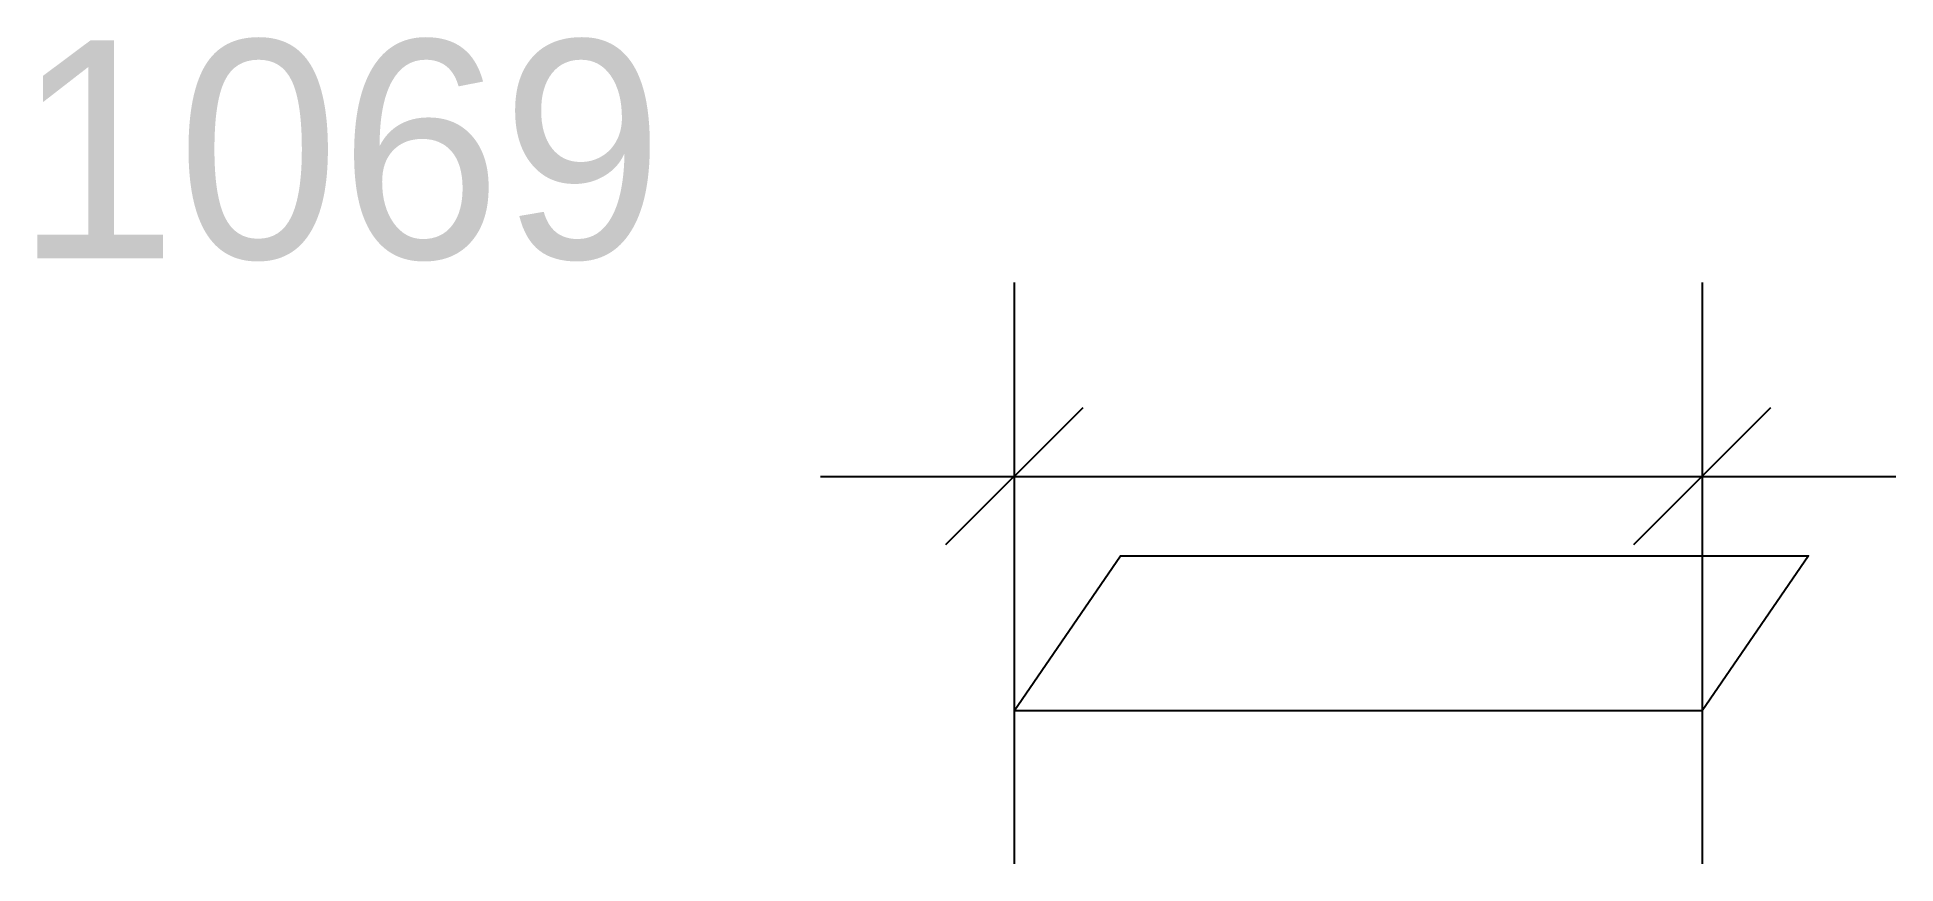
# Model space of a CAD drawing. Header units: millimetres. Extents: x -101 to 91, y -16 to 70.
import ezdxf
from ezdxf.enums import TextEntityAlignment as Align

# ---------------------------------------------------------------- set-up
doc = ezdxf.new("R2010")
doc.units = ezdxf.units.MM
for name, color, linetype in [('CONTOUR', 7, 'CONTINUOUS'), ('DIMLINES', 7, 'CONTINUOUS'), ('DIMLINESTEXT', 7, 'CONTINUOUS')]:
    doc.layers.add(name, color=color, linetype=linetype)

msp = doc.modelspace()

# ---------------------------------------------------------------- linework, layer by layer
at = {"layer": 'CONTOUR', "color": 0, "linetype": '0'}
msp.add_lwpolyline([(70.973, 0), (0, 0), (10.973, 16), (81.945, 16), (70.973, 0)], dxfattribs=at)
at = {"layer": 'DIMLINES', "color": 0}
for p, q in [((0, 44.195), (0, -15.805)), ((70.973, 44.195), (70.973, -15.805)), ((7.071, 31.266), (-7.071, 17.123)), ((78.044, 31.266), (63.902, 17.123)), ((-20, 24.195), (90.973, 24.195))]:
    msp.add_line(p, q, dxfattribs=at)

# ---------------------------------------------------------------- texts
at = {"layer": 'DIMLINESTEXT'}
msp.add_text('1069', height=22.5, rotation=360, dxfattribs=at).set_placement((-103.106, 69.195), align=Align.TOP_LEFT)

doc.saveas('drawing.dxf')
